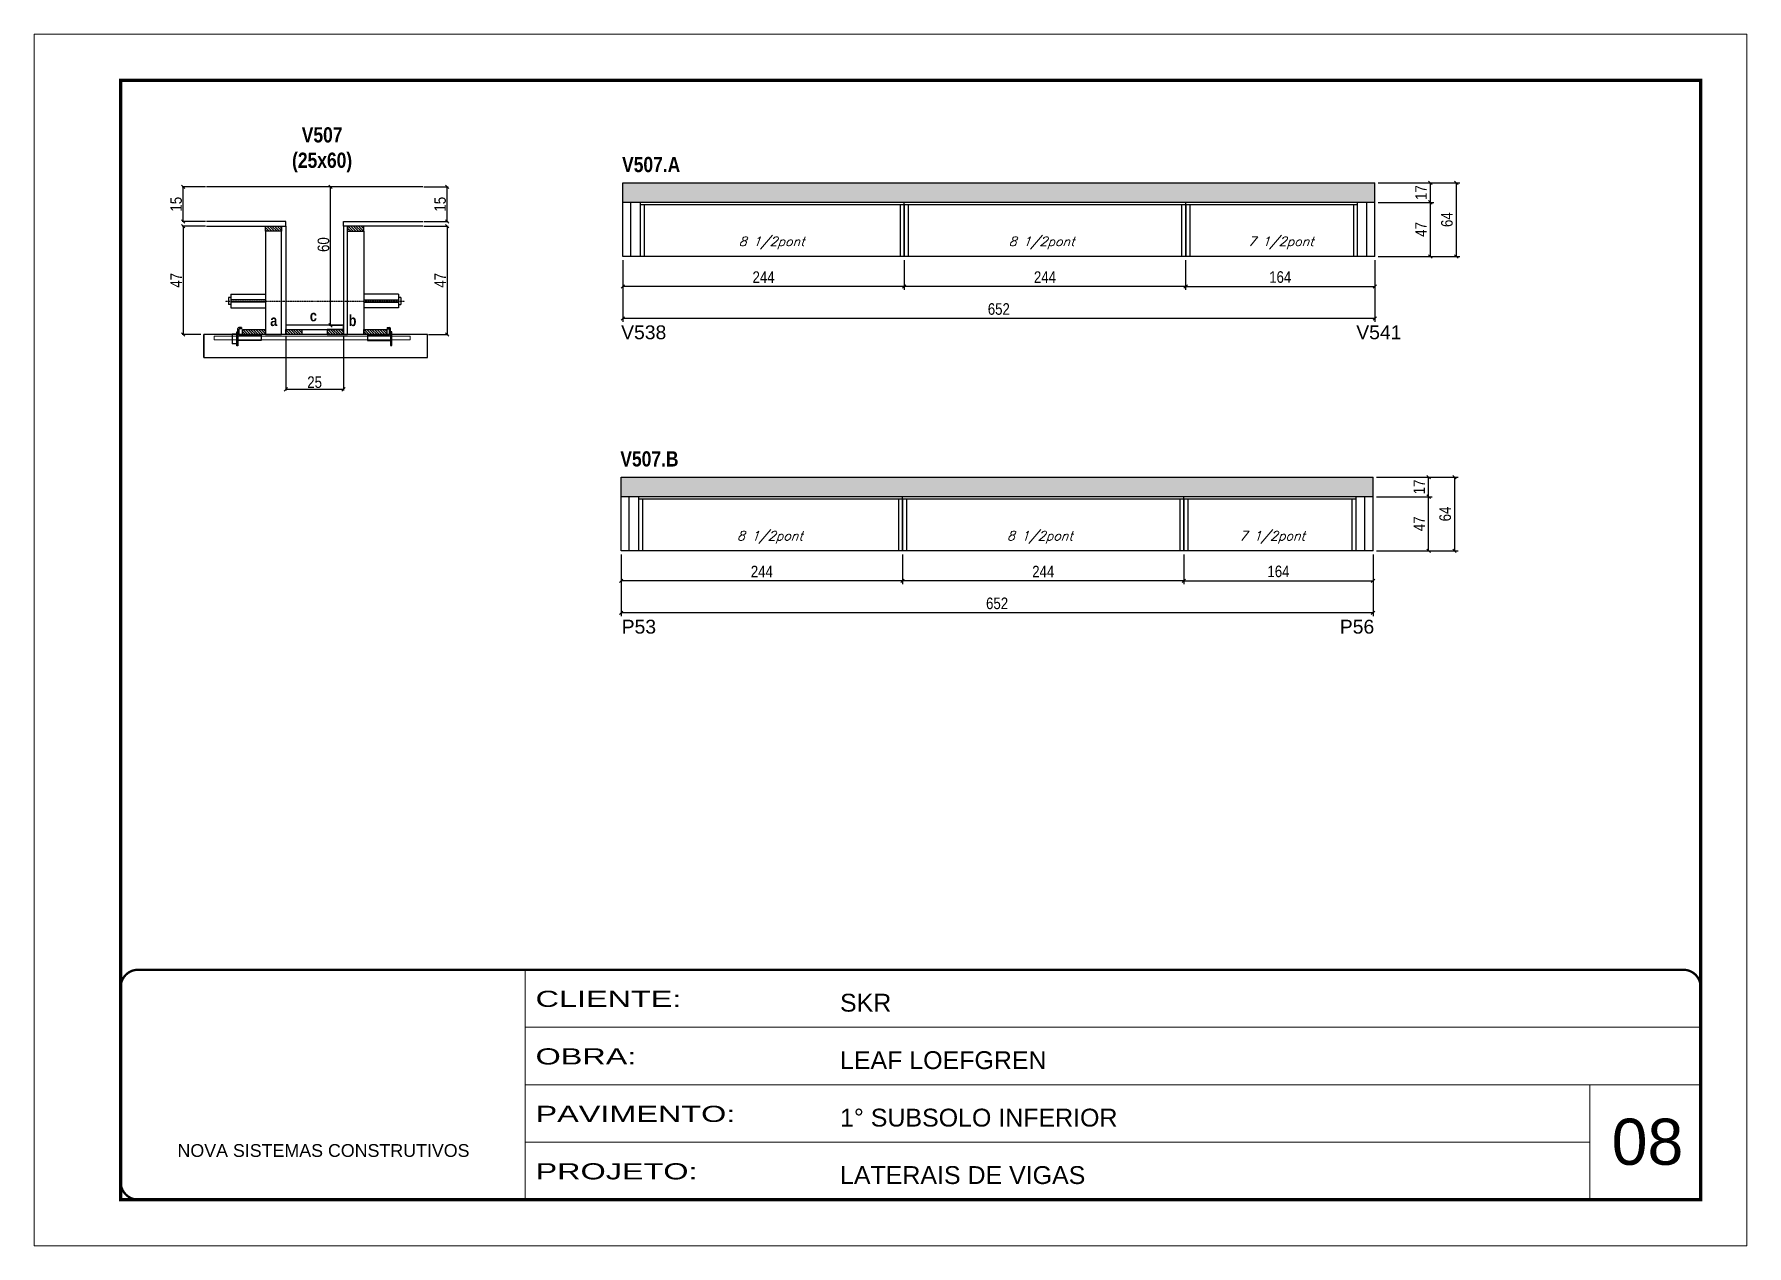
# Model space of a CAD drawing. Extents: x 3309 to 9590, y -2522 to 14608.
# Drawn here: x 8078 to 9563, y 12409 to 13459 of the extents above; entities that cross this region are included whole.
import ezdxf

# ---------------------------------------------------------------- set-up
doc = ezdxf.new("R2010")
doc.units = 0
for name, pattern in [('CONTINUO', [0]), ('DASHED', [0.75, 0.5, -0.25]), ('HIDDEN', [0.375, 0.25, -0.125])]:
    doc.linetypes.add(name, pattern=pattern)
for name, color, linetype in [('5', 5, 'Continuous'), ('barrote', 251, 'Continuous'), ('COTA', 241, 'Continuous'), ('detalhes', 4, 'Continuous'), ('NOMENCLATURA', 7, 'Continuous'), ('Painéis', 200, 'Continuous'), ('presilha', 1, 'Continuous'), ('SARR_2.2x10', 60, 'Continuous'), ('SARR_2.2x7', 40, 'Continuous'), ('SARR_3.5x7', 81, 'Continuous'), ('TENSOR', 3, 'Continuous'), ('texto', 7, 'Continuous')]:
    doc.layers.add(name, color=color, linetype=linetype)
for name, color, linetype, lineweight in [('CARIMBO', 255, 'Continuous', 9), ('CONCRETO', 251, 'Continuous', 25), ('Folhas', 255, 'Continuous', 9), ('SARRAFO DE PRESSAO', 251, 'DASHED', 9), ('SCO-___-LAJ', 2, 'Continuous', 0)]:
    doc.layers.add(name, color=color, linetype=linetype, lineweight=lineweight)
doc.styles.add('ARIAL', font='arial.ttf')
doc.styles.add('COTA TECNICA', font='techl___.ttf', dxfattribs={"height": 10})
doc.styles.add('COTA TECNICA 2X', font='techl___.ttf', dxfattribs={"height": 10})
doc.styles.add('Romans', font='romans.shx')
doc.styles.get("Standard").update_dxf_attribs({"font": 'arial.ttf'})
doc.styles.add('TECNICA', font='techb___.ttf', dxfattribs={"height": 10})
doc.styles.add('Tecnologia', font='')
doc.styles.get('Tecnologia').set_extended_font_data('Forgotten Futurist')
doc.dimstyles.new('PAINEL', dxfattribs={"dimtxt": 10, "dimasz": 3, "dimexe": 3, "dimexo": 3, "dimgap": 3, "dimtad": 1, "dimdec": 1, "dimzin": 12, "dimdsep": 46, "dimtxsty": 'COTA TECNICA', "dimblk1": 'OBLIQUE', "dimblk2": 'OBLIQUE', "dimsah": 1, "dimcen": 0.9, "dimclrd": 4, "dimclre": 4, "dimclrt": 240, "dimadec": 1, "dimazin": 3, "dimtfac": 1, "dimtdec": 1, "dimtmove": 0, "dimatfit": 3, "dimfxl": 1, "dimtolj": 1, "dimtzin": 12, "dimarcsym": 0})
doc.dimstyles.new('SECAO', dxfattribs={"dimscale": 0.333333, "dimtxt": 5, "dimasz": 9, "dimexe": 3, "dimexo": 3, "dimgap": 3, "dimtad": 1, "dimdec": 1, "dimlfac": 0.5, "dimzin": 12, "dimdsep": 46, "dimtxsty": 'COTA TECNICA 2X', "dimblk1": 'OBLIQUE', "dimblk2": 'OBLIQUE', "dimsah": 1, "dimcen": 0.9, "dimclrd": 4, "dimclre": 4, "dimclrt": 240, "dimadec": 1, "dimazin": 3, "dimtfac": 1, "dimtdec": 1, "dimtmove": 0, "dimatfit": 3, "dimfxl": 1, "dimtolj": 1, "dimtzin": 12, "dimarcsym": 0})

# ---------------------------------------------------------------- blocks, each defined once
blk = doc.blocks.new('9999999999')
at = {"color": 30, "linetype": 'CONTINUO'}
for p, q in [((98564.6, 34230.2), (98564.6, 34429.4)), ((98564.6, 34379.6), (99584, 34379.6)), ((98564.6, 34329.8), (99488, 34329.8)), ((99584, 34329.8), (99488, 34329.8)), ((99488, 34329.8), (99488, 34230.2)), ((98564.6, 34280), (99488, 34280))]:
    blk.add_line(p, q, dxfattribs=at)
at = {"color": 30, "linetype": 'CONTINUO', "const_width": 2}
blk.add_lwpolyline([(99584, 34230.2), (99584, 34414.4, 0.414214), (99569, 34429.4), (98229, 34429.4, 0.414214), (98214, 34414.4), (98214, 34245.2, 0.414214), (98229, 34230.2), (99584, 34230.2)], format="xyb", dxfattribs=at)
at = {"layer": 'Folhas'}
blk.add_lwpolyline([(98139, 34190.2), (99624, 34190.2), (99624, 35240.2), (98139, 35240.2)], close=True, dxfattribs=at)
at = {"layer": 'Folhas', "color": 30, "const_width": 3}
blk.add_lwpolyline([(98214, 34230.2), (99584, 34230.2), (99584, 35200.2), (98214, 35200.2)], close=True, dxfattribs=at)
at = {"color": 7, "linetype": 'Continuous', "ltscale": 5, "style": 'ARIAL'}
for s, height, p in [('SKR', 15.48, (98837.7, 34393.1)), ('LEAF LOEFGREN', 15.483, (98837.7, 34343.3)), ('1° SUBSOLO INFERIOR', 15.483, (98837.7, 34293.5)), ('NOVA SISTEMAS CONSTRUTIVOS', 11.059, (98263.2, 34267.2)), ('LATERAIS DE VIGAS', 15.483, (98837.7, 34243.7))]:
    blk.add_text(s, height=height, dxfattribs=at).set_placement(p)
at = {"layer": 'Folhas', "color": 7, "style": 'Tecnologia', "width": 1.5}
for s, p in [('CLIENTE:', (98573.7, 34397.2)), ('OBRA:', (98573.7, 34347.3)), ('PAVIMENTO:', (98573.7, 34297.5)), ('PROJETO:', (98573.7, 34247.7))]:
    blk.add_text(s, height=14, dxfattribs=at).set_placement(p)
blk = doc.blocks.new('_Oblique')
at = {"color": 0, "linetype": 'ByBlock', "lineweight": -2}
blk.add_line((-0.5, -0.5), (0.5, 0.5), dxfattribs=at)
blk = doc.blocks.new('*D41')
at = {"layer": 'COTA', "color": 4, "lineweight": -2, "transparency": 16777216}
for p, q in [((8296, 13198), (8296, 13150.5)), ((8346, 13198), (8346, 13150.5)), ((8346, 13151.5), (8296, 13151.5))]:
    blk.add_line(p, q, dxfattribs=at)
at = {"layer": 'Defpoints', "color": 0, "transparency": 16777216}
for p in [(8296, 13199), (8346, 13199), (8296, 13151.5)]:
    blk.add_point(p, dxfattribs=at)
at = {"layer": 'COTA', "color": 4, "lineweight": -2, "transparency": 16777216, "xscale": 3, "yscale": 3, "zscale": 3, "rotation": 180}
blk.add_blockref('_Oblique', (8296, 13151.5), dxfattribs=at)
at = {"layer": 'COTA', "color": 4, "lineweight": -2, "transparency": 16777216, "xscale": 3, "yscale": 3, "zscale": 3}
blk.add_blockref('_Oblique', (8346, 13151.5), dxfattribs=at)
at = {"layer": 'COTA', "color": 240, "transparency": 16777216, "insert": (8321, 13157.7), "char_height": 10, "attachment_point": 5, "style": 'COTA TECNICA 2X'}
blk.add_mtext('\\A1;25', dxfattribs=at)
blk = doc.blocks.new('PRESILHA METÁLICA 1')
at = {"layer": 'presilha'}
for p, q in [((0, 13), (6, 13)), ((0, 13), (0, 0)), ((6, 0), (0, 0)), ((6, 15.5), (7.5, 15.5)), ((6, -2.5), (6, 15.5)), ((6, 13), (6, 0)), ((7.5, 10.6), (7.5, 19.9)), ((7.5, 15.5), (7.5, -2.5)), ((37.5, 4.1), (7.5, 4.1)), ((12, 21), (8.6, 21)), ((9, 11.6), (9, 18.9)), ((12, 19.5), (9.6, 19.5)), ((37.5, 11), (9.6, 11)), ((12, 21), (12, 19.5)), ((37.5, 11), (37.5, 4.1)), ((7.5, -2.5), (6, -2.5))]:
    blk.add_line(p, q, dxfattribs=at)
for centre, radius, start, end in [((8.6, 19.9), 1.14, 90, 180), ((9.6, 18.9), 0.57, 90, 180), ((9.6, 11.6), 0.57, 180, 270)]:
    blk.add_arc(centre, radius, start, end, dxfattribs=at)
blk = doc.blocks.new('PRESILHA METÁLICA 2')
at = {"layer": 'presilha'}
for p, q in [((-5.2, 23.5), (-5.2, 22)), ((-5.2, 23.5), (-1.9, 23.5)), ((-0.8, 14.6), (-0.8, 22.4)), ((-30.8, 13.5), (-30.8, 6.6)), ((-30.8, 13.5), (-2.8, 13.5)), ((-30.8, 6.6), (-0.8, 6.6)), ((-5.2, 22), (-2.8, 22)), ((-2.2, 14.1), (-2.2, 21.4)), ((0.8, 18), (-0.8, 18)), ((-0.8, 18), (-0.8, 0)), ((-0.8, 0), (0.8, 0)), ((0.8, 0), (0.8, 18))]:
    blk.add_line(p, q, dxfattribs=at)
for centre, radius, start, end in [((-1.9, 22.4), 1.14, 0, 90), ((-2.8, 21.4), 0.57, 0, 90), ((-2.8, 14.1), 0.57, 270, 0)]:
    blk.add_arc(centre, radius, start, end, dxfattribs=at)
blk = doc.blocks.new('*D42')
at = {"layer": 'COTA', "color": 4, "lineweight": -2, "transparency": 16777216}
for p, q in [((8226.3, 13293), (8206, 13293)), ((8207, 13293), (8207, 13199)), ((8222.2, 13199), (8206, 13199))]:
    blk.add_line(p, q, dxfattribs=at)
at = {"layer": 'Defpoints', "color": 0, "transparency": 16777216}
for p in [(8227.3, 13293), (8207, 13199), (8223.2, 13199)]:
    blk.add_point(p, dxfattribs=at)
at = {"layer": 'COTA', "color": 4, "lineweight": -2, "transparency": 16777216, "xscale": 3, "yscale": 3, "zscale": 3}
for p, rotation in [((8207, 13293), 90), ((8207, 13199), 270)]:
    blk.add_blockref('_Oblique', p, dxfattribs=dict(at, rotation=rotation))
at = {"layer": 'COTA', "color": 240, "transparency": 16777216, "insert": (8200.9, 13246), "char_height": 10, "attachment_point": 5, "rotation": 90, "style": 'COTA TECNICA 2X'}
blk.add_mtext('\\A1;47', dxfattribs=at)
blk = doc.blocks.new('*D43')
at = {"layer": 'COTA', "color": 4, "lineweight": -2, "transparency": 16777216}
for p, q in [((8415.7, 13293), (8436.9, 13293)), ((8435.9, 13293), (8435.9, 13199)), ((8419.8, 13199), (8436.9, 13199))]:
    blk.add_line(p, q, dxfattribs=at)
at = {"layer": 'Defpoints', "color": 0, "transparency": 16777216}
for p in [(8414.7, 13293), (8418.8, 13199), (8435.9, 13199)]:
    blk.add_point(p, dxfattribs=at)
at = {"layer": 'COTA', "color": 4, "lineweight": -2, "transparency": 16777216, "xscale": 3, "yscale": 3, "zscale": 3}
for p, rotation in [((8435.9, 13293), 90), ((8435.9, 13199), 270)]:
    blk.add_blockref('_Oblique', p, dxfattribs=dict(at, rotation=rotation))
at = {"layer": 'COTA', "color": 240, "transparency": 16777216, "insert": (8429.9, 13246), "char_height": 10, "attachment_point": 5, "rotation": 90, "style": 'COTA TECNICA 2X'}
blk.add_mtext('\\A1;47', dxfattribs=at)
blk = doc.blocks.new('*D44')
at = {"layer": 'COTA', "color": 4, "lineweight": -2, "transparency": 16777216}
for p, q in [((8345, 13327), (8333.8, 13327)), ((8334.8, 13207), (8334.8, 13327)), ((8345, 13207), (8333.8, 13207))]:
    blk.add_line(p, q, dxfattribs=at)
at = {"layer": 'Defpoints', "color": 0, "transparency": 16777216}
for p in [(8334.8, 13327), (8346, 13327), (8346, 13207)]:
    blk.add_point(p, dxfattribs=at)
at = {"layer": 'COTA', "color": 4, "lineweight": -2, "transparency": 16777216, "xscale": 3, "yscale": 3, "zscale": 3}
for p, rotation in [((8334.8, 13327), 90), ((8334.8, 13207), 270)]:
    blk.add_blockref('_Oblique', p, dxfattribs=dict(at, rotation=rotation))
at = {"layer": 'COTA', "color": 240, "transparency": 16777216, "insert": (8328.7, 13277), "char_height": 10, "attachment_point": 5, "rotation": 90, "style": 'COTA TECNICA 2X'}
blk.add_mtext('\\A1;60', dxfattribs=at)
blk = doc.blocks.new('*D45')
at = {"layer": 'COTA', "color": 4, "lineweight": -2, "transparency": 16777216}
for p, q in [((8415.7, 13327), (8436.9, 13327)), ((8435.9, 13297), (8435.9, 13327)), ((8415.7, 13297), (8436.9, 13297))]:
    blk.add_line(p, q, dxfattribs=at)
at = {"layer": 'Defpoints', "color": 0, "transparency": 16777216}
for p in [(8414.7, 13327), (8435.9, 13327), (8414.7, 13297)]:
    blk.add_point(p, dxfattribs=at)
at = {"layer": 'COTA', "color": 4, "lineweight": -2, "transparency": 16777216, "xscale": 3, "yscale": 3, "zscale": 3}
for p, rotation in [((8435.9, 13327), 90), ((8435.9, 13297), 270)]:
    blk.add_blockref('_Oblique', p, dxfattribs=dict(at, rotation=rotation))
at = {"layer": 'COTA', "color": 240, "transparency": 16777216, "insert": (8429.8, 13312), "char_height": 10, "attachment_point": 5, "rotation": 90, "style": 'COTA TECNICA 2X'}
blk.add_mtext('\\A1;15', dxfattribs=at)
blk = doc.blocks.new('*D46')
at = {"layer": 'COTA', "color": 4, "lineweight": -2, "transparency": 16777216}
for p, q in [((8226.3, 13327), (8206, 13327)), ((8207, 13297), (8207, 13327)), ((8226.3, 13297), (8206, 13297))]:
    blk.add_line(p, q, dxfattribs=at)
at = {"layer": 'Defpoints', "color": 0, "transparency": 16777216}
for p in [(8207, 13327), (8227.3, 13327), (8227.3, 13297)]:
    blk.add_point(p, dxfattribs=at)
at = {"layer": 'COTA', "color": 4, "lineweight": -2, "transparency": 16777216, "xscale": 3, "yscale": 3, "zscale": 3}
for p, rotation in [((8207, 13327), 90), ((8207, 13297), 270)]:
    blk.add_blockref('_Oblique', p, dxfattribs=dict(at, rotation=rotation))
at = {"layer": 'COTA', "color": 240, "transparency": 16777216, "insert": (8200.9, 13312), "char_height": 10, "attachment_point": 5, "rotation": 90, "style": 'COTA TECNICA 2X'}
blk.add_mtext('\\A1;15', dxfattribs=at)
blk = doc.blocks.new('*D47')
at = {"layer": 'COTA', "color": 4, "linetype": 'ByBlock', "lineweight": -2, "transparency": 16777216}
for p, q in [((8830.8, 13008.5), (8830.8, 12982.6)), ((9074.8, 13008.5), (9074.8, 12982.6)), ((9074.8, 12985.6), (8830.8, 12985.6))]:
    blk.add_line(p, q, dxfattribs=at)
at = {"layer": 'Defpoints', "color": 0, "linetype": 'ByBlock', "transparency": 16777216}
for p in [(8830.8, 13011.5), (9074.8, 13011.5), (8830.8, 12985.6)]:
    blk.add_point(p, dxfattribs=at)
at = {"layer": 'COTA', "color": 4, "linetype": 'ByBlock', "lineweight": -2, "transparency": 16777216, "xscale": 3, "yscale": 3, "zscale": 3, "rotation": 180}
blk.add_blockref('_Oblique', (8830.8, 12985.6), dxfattribs=at)
at = {"layer": 'COTA', "color": 4, "linetype": 'ByBlock', "lineweight": -2, "transparency": 16777216, "xscale": 3, "yscale": 3, "zscale": 3}
blk.add_blockref('_Oblique', (9074.8, 12985.6), dxfattribs=at)
at = {"layer": 'COTA', "color": 240, "linetype": 'ByBlock', "transparency": 16777216, "insert": (8952.8, 12993.6), "char_height": 10, "attachment_point": 5, "style": 'COTA TECNICA'}
blk.add_mtext('\\A1;244', dxfattribs=at)
blk = doc.blocks.new('*D48')
at = {"layer": 'COTA', "color": 4, "linetype": 'ByBlock', "lineweight": -2, "transparency": 16777216}
for p, q in [((8586.8, 13008.5), (8586.8, 12982.6)), ((8830.8, 13008.5), (8830.8, 12982.6)), ((8830.8, 12985.6), (8586.8, 12985.6))]:
    blk.add_line(p, q, dxfattribs=at)
at = {"layer": 'Defpoints', "color": 0, "linetype": 'ByBlock', "transparency": 16777216}
for p in [(8586.8, 13011.5), (8830.8, 13011.5), (8586.8, 12985.6)]:
    blk.add_point(p, dxfattribs=at)
at = {"layer": 'COTA', "color": 4, "linetype": 'ByBlock', "lineweight": -2, "transparency": 16777216, "xscale": 3, "yscale": 3, "zscale": 3, "rotation": 180}
blk.add_blockref('_Oblique', (8586.8, 12985.6), dxfattribs=at)
at = {"layer": 'COTA', "color": 4, "linetype": 'ByBlock', "lineweight": -2, "transparency": 16777216, "xscale": 3, "yscale": 3, "zscale": 3}
blk.add_blockref('_Oblique', (8830.8, 12985.6), dxfattribs=at)
at = {"layer": 'COTA', "color": 240, "linetype": 'ByBlock', "transparency": 16777216, "insert": (8708.8, 12993.6), "char_height": 10, "attachment_point": 5, "style": 'COTA TECNICA'}
blk.add_mtext('\\A1;244', dxfattribs=at)
blk = doc.blocks.new('*D50')
at = {"layer": 'COTA', "color": 4, "linetype": 'ByBlock', "lineweight": -2, "transparency": 16777216}
for p, q in [((8586.8, 13008.5), (8586.8, 12954.8)), ((9238.8, 13008.5), (9238.8, 12954.8)), ((9238.8, 12957.8), (8586.8, 12957.8))]:
    blk.add_line(p, q, dxfattribs=at)
at = {"layer": 'Defpoints', "color": 0, "linetype": 'ByBlock', "transparency": 16777216}
for p in [(8586.8, 13011.5), (9238.8, 13011.5), (8586.8, 12957.8)]:
    blk.add_point(p, dxfattribs=at)
at = {"layer": 'COTA', "color": 4, "linetype": 'ByBlock', "lineweight": -2, "transparency": 16777216, "xscale": 3, "yscale": 3, "zscale": 3, "rotation": 180}
blk.add_blockref('_Oblique', (8586.8, 12957.8), dxfattribs=at)
at = {"layer": 'COTA', "color": 4, "linetype": 'ByBlock', "lineweight": -2, "transparency": 16777216, "xscale": 3, "yscale": 3, "zscale": 3}
blk.add_blockref('_Oblique', (9238.8, 12957.8), dxfattribs=at)
at = {"layer": 'COTA', "color": 240, "linetype": 'ByBlock', "transparency": 16777216, "insert": (8912.8, 12966), "char_height": 10, "attachment_point": 5, "style": 'COTA TECNICA'}
blk.add_mtext('\\A1;652', dxfattribs=at)
blk = doc.blocks.new('*D51')
at = {"layer": 'COTA', "color": 4, "lineweight": -2, "transparency": 16777216}
for p, q in [((9241.8, 13058.5), (9290, 13058.5)), ((9287, 13011.5), (9287, 13058.5)), ((9241.8, 13011.5), (9290, 13011.5))]:
    blk.add_line(p, q, dxfattribs=at)
at = {"layer": 'Defpoints', "color": 0, "transparency": 16777216}
for p in [(9238.8, 13058.5), (9287, 13058.5), (9238.8, 13011.5)]:
    blk.add_point(p, dxfattribs=at)
at = {"layer": 'COTA', "color": 4, "lineweight": -2, "transparency": 16777216, "xscale": 3, "yscale": 3, "zscale": 3}
for p, rotation in [((9287, 13058.5), 90), ((9287, 13011.5), 270)]:
    blk.add_blockref('_Oblique', p, dxfattribs=dict(at, rotation=rotation))
at = {"layer": 'COTA', "color": 240, "transparency": 16777216, "insert": (9278.9, 13035), "char_height": 10, "attachment_point": 5, "rotation": 90, "style": 'COTA TECNICA'}
blk.add_mtext('\\A1;47', dxfattribs=at)
blk = doc.blocks.new('*D52')
at = {"layer": 'COTA', "color": 4, "lineweight": -2, "transparency": 16777216}
for p, q in [((9074.8, 13008.5), (9074.8, 12982.6)), ((9238.8, 13008.5), (9238.8, 12982.6)), ((9074.8, 12985.6), (9238.8, 12985.6))]:
    blk.add_line(p, q, dxfattribs=at)
at = {"layer": 'Defpoints', "color": 0, "transparency": 16777216}
for p in [(9074.8, 13011.5, 0), (9238.8, 13011.5, 0), (9238.8, 12985.6)]:
    blk.add_point(p, dxfattribs=at)
at = {"layer": 'COTA', "color": 4, "lineweight": -2, "transparency": 16777216, "xscale": 3, "yscale": 3, "zscale": 3, "rotation": 180}
blk.add_blockref('_Oblique', (9074.8, 12985.6), dxfattribs=at)
at = {"layer": 'COTA', "color": 4, "lineweight": -2, "transparency": 16777216, "xscale": 3, "yscale": 3, "zscale": 3}
blk.add_blockref('_Oblique', (9238.8, 12985.6), dxfattribs=at)
at = {"layer": 'COTA', "color": 240, "transparency": 16777216, "insert": (9156.8, 12993.7), "char_height": 10, "attachment_point": 5, "style": 'COTA TECNICA'}
blk.add_mtext('\\A1;164', dxfattribs=at)
blk = doc.blocks.new('*D53')
at = {"layer": 'COTA', "color": 4, "lineweight": -2, "transparency": 16777216}
for p, q in [((9241.8, 13075.5), (9290, 13075.5)), ((9287, 13058.5), (9287, 13075.5)), ((9241.8, 13058.5), (9290, 13058.5))]:
    blk.add_line(p, q, dxfattribs=at)
at = {"layer": 'Defpoints', "color": 0, "transparency": 16777216}
for p in [(9238.8, 13075.5, 0), (9287, 13075.5), (9238.8, 13058.5, 0)]:
    blk.add_point(p, dxfattribs=at)
at = {"layer": 'COTA', "color": 4, "lineweight": -2, "transparency": 16777216, "xscale": 3, "yscale": 3, "zscale": 3}
for p, rotation in [((9287, 13075.5), 90), ((9287, 13058.5), 270)]:
    blk.add_blockref('_Oblique', p, dxfattribs=dict(at, rotation=rotation))
at = {"layer": 'COTA', "color": 240, "transparency": 16777216, "insert": (9278.9, 13067), "char_height": 10, "attachment_point": 5, "rotation": 90, "style": 'COTA TECNICA'}
blk.add_mtext('\\A1;17', dxfattribs=at)
blk = doc.blocks.new('*D49')
at = {"layer": 'COTA', "color": 4, "lineweight": -2, "transparency": 16777216}
for p, q in [((9241.8, 13075.5), (9312.5, 13075.5)), ((9309.5, 13075.5), (9309.5, 13011.5)), ((9241.8, 13011.5), (9312.5, 13011.5))]:
    blk.add_line(p, q, dxfattribs=at)
at = {"layer": 'Defpoints', "color": 0, "transparency": 16777216}
for p in [(9238.8, 13075.5, 0), (9238.8, 13011.5, 0), (9309.5, 13011.5)]:
    blk.add_point(p, dxfattribs=at)
at = {"layer": 'COTA', "color": 4, "lineweight": -2, "transparency": 16777216, "xscale": 3, "yscale": 3, "zscale": 3}
for p, rotation in [((9309.5, 13075.5), 90), ((9309.5, 13011.5), 270)]:
    blk.add_blockref('_Oblique', p, dxfattribs=dict(at, rotation=rotation))
at = {"layer": 'COTA', "color": 240, "transparency": 16777216, "insert": (9301.4, 13043.5), "char_height": 10, "attachment_point": 5, "rotation": 90, "style": 'COTA TECNICA'}
blk.add_mtext('\\A1;64', dxfattribs=at)
blk = doc.blocks.new('*D54')
at = {"layer": 'COTA', "color": 4, "linetype": 'ByBlock', "lineweight": -2, "transparency": 16777216}
for p, q in [((8832.3, 13263.6), (8832.3, 13237.7)), ((9076.3, 13263.6), (9076.3, 13237.7)), ((9076.3, 13240.7), (8832.3, 13240.7))]:
    blk.add_line(p, q, dxfattribs=at)
at = {"layer": 'Defpoints', "color": 0, "linetype": 'ByBlock', "transparency": 16777216}
for p in [(8832.3, 13266.6), (9076.3, 13266.6), (8832.3, 13240.7)]:
    blk.add_point(p, dxfattribs=at)
at = {"layer": 'COTA', "color": 4, "linetype": 'ByBlock', "lineweight": -2, "transparency": 16777216, "xscale": 3, "yscale": 3, "zscale": 3, "rotation": 180}
blk.add_blockref('_Oblique', (8832.3, 13240.7), dxfattribs=at)
at = {"layer": 'COTA', "color": 4, "linetype": 'ByBlock', "lineweight": -2, "transparency": 16777216, "xscale": 3, "yscale": 3, "zscale": 3}
blk.add_blockref('_Oblique', (9076.3, 13240.7), dxfattribs=at)
at = {"layer": 'COTA', "color": 240, "linetype": 'ByBlock', "transparency": 16777216, "insert": (8954.3, 13248.8), "char_height": 10, "attachment_point": 5, "style": 'COTA TECNICA'}
blk.add_mtext('\\A1;244', dxfattribs=at)
blk = doc.blocks.new('*D55')
at = {"layer": 'COTA', "color": 4, "linetype": 'ByBlock', "lineweight": -2, "transparency": 16777216}
for p, q in [((8588.3, 13263.6), (8588.3, 13237.7)), ((8832.3, 13263.6), (8832.3, 13237.7)), ((8832.3, 13240.7), (8588.3, 13240.7))]:
    blk.add_line(p, q, dxfattribs=at)
at = {"layer": 'Defpoints', "color": 0, "linetype": 'ByBlock', "transparency": 16777216}
for p in [(8588.3, 13266.6), (8832.3, 13266.6), (8588.3, 13240.7)]:
    blk.add_point(p, dxfattribs=at)
at = {"layer": 'COTA', "color": 4, "linetype": 'ByBlock', "lineweight": -2, "transparency": 16777216, "xscale": 3, "yscale": 3, "zscale": 3, "rotation": 180}
blk.add_blockref('_Oblique', (8588.3, 13240.7), dxfattribs=at)
at = {"layer": 'COTA', "color": 4, "linetype": 'ByBlock', "lineweight": -2, "transparency": 16777216, "xscale": 3, "yscale": 3, "zscale": 3}
blk.add_blockref('_Oblique', (8832.3, 13240.7), dxfattribs=at)
at = {"layer": 'COTA', "color": 240, "linetype": 'ByBlock', "transparency": 16777216, "insert": (8710.3, 13248.8), "char_height": 10, "attachment_point": 5, "style": 'COTA TECNICA'}
blk.add_mtext('\\A1;244', dxfattribs=at)
blk = doc.blocks.new('*D59')
at = {"layer": 'COTA', "color": 4, "linetype": 'ByBlock', "lineweight": -2, "transparency": 16777216}
for p, q in [((8588.3, 13263.6), (8588.3, 13210)), ((9240.3, 13263.6), (9240.3, 13210)), ((9240.3, 13213), (8588.3, 13213))]:
    blk.add_line(p, q, dxfattribs=at)
at = {"layer": 'Defpoints', "color": 0, "linetype": 'ByBlock', "transparency": 16777216}
for p in [(8588.3, 13266.6), (9240.3, 13266.6), (8588.3, 13213)]:
    blk.add_point(p, dxfattribs=at)
at = {"layer": 'COTA', "color": 4, "linetype": 'ByBlock', "lineweight": -2, "transparency": 16777216, "xscale": 3, "yscale": 3, "zscale": 3, "rotation": 180}
blk.add_blockref('_Oblique', (8588.3, 13213), dxfattribs=at)
at = {"layer": 'COTA', "color": 4, "linetype": 'ByBlock', "lineweight": -2, "transparency": 16777216, "xscale": 3, "yscale": 3, "zscale": 3}
blk.add_blockref('_Oblique', (9240.3, 13213), dxfattribs=at)
at = {"layer": 'COTA', "color": 240, "linetype": 'ByBlock', "transparency": 16777216, "insert": (8914.3, 13221.1), "char_height": 10, "attachment_point": 5, "style": 'COTA TECNICA'}
blk.add_mtext('\\A1;652', dxfattribs=at)
blk = doc.blocks.new('*D60')
at = {"layer": 'COTA', "color": 4, "lineweight": -2, "transparency": 16777216}
for p, q in [((9243.3, 13313.6), (9291.5, 13313.6)), ((9288.5, 13266.6), (9288.5, 13313.6)), ((9243.3, 13266.6), (9291.5, 13266.6))]:
    blk.add_line(p, q, dxfattribs=at)
at = {"layer": 'Defpoints', "color": 0, "transparency": 16777216}
for p in [(9240.3, 13313.6), (9288.5, 13313.6), (9240.3, 13266.6)]:
    blk.add_point(p, dxfattribs=at)
at = {"layer": 'COTA', "color": 4, "lineweight": -2, "transparency": 16777216, "xscale": 3, "yscale": 3, "zscale": 3}
for p, rotation in [((9288.5, 13313.6), 90), ((9288.5, 13266.6), 270)]:
    blk.add_blockref('_Oblique', p, dxfattribs=dict(at, rotation=rotation))
at = {"layer": 'COTA', "color": 240, "transparency": 16777216, "insert": (9280.4, 13290.1), "char_height": 10, "attachment_point": 5, "rotation": 90, "style": 'COTA TECNICA'}
blk.add_mtext('\\A1;47', dxfattribs=at)
blk = doc.blocks.new('*D61')
at = {"layer": 'COTA', "color": 4, "lineweight": -2, "transparency": 16777216}
for p, q in [((9076.3, 13263.6), (9076.3, 13237.7)), ((9240.3, 13263.6), (9240.3, 13237.7)), ((9076.3, 13240.7), (9240.3, 13240.7))]:
    blk.add_line(p, q, dxfattribs=at)
at = {"layer": 'Defpoints', "color": 0, "transparency": 16777216}
for p in [(9076.3, 13266.6, 0), (9240.3, 13266.6, 0), (9240.3, 13240.7)]:
    blk.add_point(p, dxfattribs=at)
at = {"layer": 'COTA', "color": 4, "lineweight": -2, "transparency": 16777216, "xscale": 3, "yscale": 3, "zscale": 3, "rotation": 180}
blk.add_blockref('_Oblique', (9076.3, 13240.7), dxfattribs=at)
at = {"layer": 'COTA', "color": 4, "lineweight": -2, "transparency": 16777216, "xscale": 3, "yscale": 3, "zscale": 3}
blk.add_blockref('_Oblique', (9240.3, 13240.7), dxfattribs=at)
at = {"layer": 'COTA', "color": 240, "transparency": 16777216, "insert": (9158.3, 13248.8), "char_height": 10, "attachment_point": 5, "style": 'COTA TECNICA'}
blk.add_mtext('\\A1;164', dxfattribs=at)
blk = doc.blocks.new('*D62')
at = {"layer": 'COTA', "color": 4, "lineweight": -2, "transparency": 16777216}
for p, q in [((9243.3, 13330.6), (9291.5, 13330.6)), ((9288.5, 13313.6), (9288.5, 13330.6)), ((9243.3, 13313.6), (9291.5, 13313.6))]:
    blk.add_line(p, q, dxfattribs=at)
at = {"layer": 'Defpoints', "color": 0, "transparency": 16777216}
for p in [(9240.3, 13330.6, 0), (9288.5, 13330.6), (9240.3, 13313.6, 0)]:
    blk.add_point(p, dxfattribs=at)
at = {"layer": 'COTA', "color": 4, "lineweight": -2, "transparency": 16777216, "xscale": 3, "yscale": 3, "zscale": 3}
for p, rotation in [((9288.5, 13330.6), 90), ((9288.5, 13313.6), 270)]:
    blk.add_blockref('_Oblique', p, dxfattribs=dict(at, rotation=rotation))
at = {"layer": 'COTA', "color": 240, "transparency": 16777216, "insert": (9280.4, 13322.1), "char_height": 10, "attachment_point": 5, "rotation": 90, "style": 'COTA TECNICA'}
blk.add_mtext('\\A1;17', dxfattribs=at)
blk = doc.blocks.new('*D56')
at = {"layer": 'COTA', "color": 4, "lineweight": -2, "transparency": 16777216}
for p, q in [((9243.3, 13330.6), (9314, 13330.6)), ((9311, 13330.6), (9311, 13266.6)), ((9243.3, 13266.6), (9314, 13266.6))]:
    blk.add_line(p, q, dxfattribs=at)
at = {"layer": 'Defpoints', "color": 0, "transparency": 16777216}
for p in [(9240.3, 13330.6, 0), (9240.3, 13266.6, 0), (9311, 13266.6)]:
    blk.add_point(p, dxfattribs=at)
at = {"layer": 'COTA', "color": 4, "lineweight": -2, "transparency": 16777216, "xscale": 3, "yscale": 3, "zscale": 3}
for p, rotation in [((9311, 13330.6), 90), ((9311, 13266.6), 270)]:
    blk.add_blockref('_Oblique', p, dxfattribs=dict(at, rotation=rotation))
at = {"layer": 'COTA', "color": 240, "transparency": 16777216, "insert": (9302.9, 13298.6), "char_height": 10, "attachment_point": 5, "rotation": 90, "style": 'COTA TECNICA'}
blk.add_mtext('\\A1;64', dxfattribs=at)

msp = doc.modelspace()

# ---------------------------------------------------------------- hatches: boundary and pattern name
at = {"layer": 'COTA'}
h = msp.add_hatch(dxfattribs=at)
h.set_pattern_fill('AR-CONC', color=256, scale=0.03)
h.paths.add_polyline_path([(9240.33, 13313.6), (9240.33, 13330.6), (8588.33, 13330.6), (8588.33, 13313.6)])
h = msp.add_hatch(dxfattribs=at)
h.set_pattern_fill('AR-CONC', color=256, scale=0.03)
h.set_pattern_definition([(50, (1538.077, -200.5406), (5.4655401, -0.4781726), [0.5715, -6.2865]), (355, (1538.077, -200.5406), (-1.0573026, 5.7317054), [0.4572, -5.0292175]), (100.451445, (1538.5324, -200.5805), (4.4082374, 5.2535326), [0.4857003, -5.3427073]), (46.1842, (1538.077, -199.0166), (8.1323712, -1.2612698), [0.85725, -9.42975]), (96.63556, (1538.755, -199.122), (7.122124, 7.4227837), [0.7285507, -8.0140682]), (351.18415, (1538.077, -199.017), (7.122124, 7.4227837), [0.685799, -7.543792]), (21, (1538.839, -199.3976), (4.5484317, -3.067956), [0.5715, -6.2865]), (326, (1538.839, -199.3976), (1.8540609, 5.525639), [0.4572, -5.0292]), (71.451445, (1539.218, -199.6533), (6.4024926, 2.457683), [0.4857003, -5.3426981]), (37.5, (1538.077, -200.5406), (0.0926581, 2.53665117), [0, -4.96824, 0, -5.1054, 0, -5.04825]), (7.5, (1538.077, -200.5406), (2.00458988, 3.00541724), [0, -2.91084, 0, -4.85394, 0, -1.92405]), (327.5, (1536.3777, -200.5406), (4.06771786, -0.17186232), [0, -1.905, 0, -5.9436, 0, -7.8867]), (317.5, (1535.6157, -200.5406), (4.44387544, 0.7627947), [0, -2.4765, 0, -3.94716, 0, -5.6007])])
h.paths.add_polyline_path([(8586.82, 13075.47), (8586.82, 13058.47), (9238.82, 13058.47), (9238.82, 13075.47)])
at = {"layer": 'SARR_2.2x10'}
h = msp.add_hatch(dxfattribs=at)
h.set_pattern_fill('ANSI31', color=256, scale=0.5, angle=90)
h.set_pattern_definition([(135, (41451.951, -110313.1504), (-1.122532015, -1.122532015), [])])
h.paths.add_polyline_path([(8258.41, 13203.42), (8258.41, 13199.02), (8278.41, 13199.02), (8278.41, 13203.42)])
h = msp.add_hatch(dxfattribs=at)
h.set_pattern_fill('ANSI31', color=256, scale=0.5, angle=90)
h.set_pattern_definition([(135, (41557.151, -110313.1504), (-1.122532015, -1.122532015), [])])
h.paths.add_polyline_path([(8363.61, 13203.42), (8363.61, 13199.02), (8383.61, 13199.02), (8383.61, 13203.42)])
at = {"layer": 'SARR_2.2x7'}
h = msp.add_hatch(dxfattribs=at)
h.set_pattern_fill('ANSI31', color=256, scale=0.5, angle=90)
h.set_pattern_definition([(135, (41465.951, -110223.5504), (-1.122532015, -1.122532015), [])])
h.paths.add_polyline_path([(8292.41, 13293.02), (8292.41, 13288.62), (8278.41, 13288.62), (8278.41, 13293.02)])
h = msp.add_hatch(dxfattribs=at)
h.set_pattern_fill('ANSI31', color=256, scale=0.5, angle=90)
h.set_pattern_definition([(135, (41457.951, -110223.5504), (-1.122532015, -1.122532015), [])])
h.paths.add_polyline_path([(8349.61, 13293.02), (8349.61, 13288.62), (8363.61, 13288.62), (8363.61, 13293.02)])
h = msp.add_hatch(dxfattribs=at)
h.set_pattern_fill('ANSI31', color=256, scale=0.5, angle=90)
h.set_pattern_definition([(135, (41531.551, -110313.1504), (-1.122532015, -1.122532015), [])])
h.paths.add_polyline_path([(8310.01, 13199.02), (8310.01, 13203.42), (8296.01, 13203.42), (8296.01, 13199.02)])
h = msp.add_hatch(dxfattribs=at)
h.set_pattern_fill('ANSI31', color=256, scale=0.5, angle=90)
h.set_pattern_definition([(135, (41543.551, -110313.1504), (-1.122532015, -1.122532015), [])])
h.paths.add_polyline_path([(8332.01, 13203.42), (8332.01, 13199.02), (8346.01, 13199.02), (8346.01, 13203.42)])

# ---------------------------------------------------------------- linework, layer by layer
at = {"ltscale": 3}
for p, q in [((8248.41, 13234.09), (8248.41, 13222.09)), ((8248.41, 13234.09), (8278.41, 13234.09)), ((8393.61, 13234.09), (8363.61, 13234.09)), ((8393.61, 13234.09), (8393.61, 13222.09)), ((8246.41, 13231.09), (8246.41, 13225.09)), ((8248.41, 13231.09), (8246.41, 13231.09)), ((8248.41, 13225.09), (8246.41, 13225.09)), ((8278.41, 13229.09), (8248.41, 13229.09)), ((8278.41, 13227.09), (8248.41, 13227.09)), ((8248.41, 13222.09), (8278.41, 13222.09)), ((8363.61, 13229.09), (8393.61, 13229.09)), ((8363.61, 13227.09), (8393.61, 13227.09)), ((8393.61, 13222.09), (8363.61, 13222.09)), ((8395.61, 13231.09), (8393.61, 13231.09)), ((8393.61, 13225.09), (8395.61, 13225.09)), ((8395.61, 13231.09), (8395.61, 13225.09))]:
    msp.add_line(p, q, dxfattribs=at)
at = {"layer": 'barrote'}
msp.add_lwpolyline([(8224.96, 13179.02), (8418.87, 13179.02), (8418.87, 13199.02), (8224.96, 13199.02)], close=True, dxfattribs=at)
at = {"layer": 'CONCRETO', "linetype": 'Continuous'}
msp.add_line((8414.71, 13327.02), (8227.31, 13327.02), dxfattribs=at)
at = {"layer": 'COTA'}
for p, q in [((8588.33, 13313.6, 0), (8588.33, 13330.6, 0)), ((8588.33, 13330.6, 0), (9240.33, 13330.6, 0)), ((9240.33, 13313.6, 0), (9240.33, 13330.6, 0)), ((8586.82, 13058.47), (8586.82, 13075.47)), ((8586.82, 13075.47), (9238.82, 13075.47)), ((9238.82, 13058.47), (9238.82, 13075.47))]:
    msp.add_line(p, q, dxfattribs=at)
at = {"layer": 'detalhes', "color": 250}
msp.add_line((8224.96, 13179.02), (8224.96, 13199.02), dxfattribs=at)
at = {"layer": 'Painéis', "linetype": 'ByBlock'}
for p, q in [((9240.33, 13313.6, 0), (8588.33, 13313.6, 0)), ((8588.33, 13266.6, 0), (8588.33, 13313.6, 0)), ((8832.33, 13266.6, 0), (8832.33, 13313.6, 0)), ((9076.33, 13266.6, 0), (9076.33, 13313.6, 0)), ((9240.33, 13266.6, 0), (9240.33, 13313.6, 0)), ((9240.33, 13266.6, 0), (8588.33, 13266.6, 0)), ((9238.82, 13058.47), (8586.82, 13058.47)), ((8586.82, 13011.47), (8586.82, 13058.47)), ((8830.82, 13011.47), (8830.82, 13058.47)), ((9074.82, 13011.47), (9074.82, 13058.47)), ((9238.82, 13011.47), (9238.82, 13058.47)), ((9238.82, 13011.47), (8586.82, 13011.47))]:
    msp.add_line(p, q, dxfattribs=at)
at = {"layer": 'Painéis', "linetype": 'Continuous', "elevation": 0}
for points in [[(8227.31, 13293.02), (8296.01, 13293.02), (8296.01, 13297.02), (8227.31, 13297.02)], [(8414.71, 13293.02), (8346.01, 13293.02), (8346.01, 13297.02), (8414.71, 13297.02)]]:
    msp.add_lwpolyline(points, dxfattribs=at)
at = {"layer": 'Painéis', "linetype": 'Continuous'}
for points in [[(8292.41, 13199.02), (8292.41, 13293.02), (8296.01, 13293.02), (8296.01, 13199.02)], [(8349.61, 13199.02), (8349.61, 13293.02), (8346.01, 13293.02), (8346.01, 13199.02)], [(8346.01, 13207.02), (8296.01, 13207.02), (8296.01, 13203.42), (8346.01, 13203.42)]]:
    msp.add_lwpolyline(points, close=True, dxfattribs=at)
at = {"layer": 'SARR_2.2x10'}
for points in [[(8258.41, 13203.42), (8278.41, 13203.42), (8278.41, 13199.02), (8258.41, 13199.02)], [(8363.61, 13203.42), (8383.61, 13203.42), (8383.61, 13199.02), (8363.61, 13199.02)]]:
    msp.add_lwpolyline(points, close=True, dxfattribs=at)
at = {"layer": 'SARR_2.2x7', "linetype": 'Continuous'}
for p, q in [((8595.33, 13266.6, 0), (8595.33, 13313.6, 0)), ((8832.33, 13311.4, 0), (8603.33, 13311.4, 0)), ((9076.33, 13311.4, 0), (8832.33, 13311.4, 0)), ((9225.33, 13311.4, 0), (9076.33, 13311.4, 0)), ((9233.33, 13266.6, 0), (9233.33, 13313.6, 0)), ((8593.82, 13011.47), (8593.82, 13058.47)), ((8830.82, 13056.27), (8601.82, 13056.27)), ((9074.82, 13056.27), (8830.82, 13056.27)), ((9223.82, 13056.27), (9074.82, 13056.27)), ((9231.82, 13011.47), (9231.82, 13058.47))]:
    msp.add_line(p, q, dxfattribs=at)
at = {"layer": 'SARR_2.2x7', "elevation": 0}
for points in [[(8278.41, 13293.02), (8292.41, 13293.02), (8292.41, 13288.62), (8278.41, 13288.62)], [(8363.61, 13293.02), (8349.61, 13293.02), (8349.61, 13288.62), (8363.61, 13288.62)]]:
    msp.add_lwpolyline(points, close=True, dxfattribs=at)
at = {"layer": 'SARR_2.2x7'}
for points in [[(8296.01, 13203.42), (8310.01, 13203.42), (8310.01, 13199.02), (8296.01, 13199.02)], [(8346.01, 13203.42), (8332.01, 13203.42), (8332.01, 13199.02), (8346.01, 13199.02)]]:
    msp.add_lwpolyline(points, close=True, dxfattribs=at)
at = {"layer": 'SARR_3.5x7'}
for p, q in [((8603.33, 13313.6, 0), (8603.33, 13266.6, 0)), ((8606.83, 13311.4, 0), (8606.83, 13266.6, 0)), ((8828.83, 13311.4, 0), (8828.83, 13266.6, 0)), ((8832.33, 13311.4, 0), (8832.33, 13266.6, 0)), ((8835.83, 13311.4, 0), (8835.83, 13266.6, 0)), ((9072.83, 13311.4, 0), (9072.83, 13266.6, 0)), ((9076.33, 13311.4, 0), (9076.33, 13266.6, 0)), ((9079.83, 13311.4, 0), (9079.83, 13266.6, 0)), ((9221.83, 13311.4, 0), (9221.83, 13266.6, 0)), ((9225.33, 13266.6, 0), (9225.33, 13313.6, 0)), ((8601.82, 13058.47), (8601.82, 13011.47)), ((8605.32, 13056.27), (8605.32, 13011.47)), ((8827.32, 13056.27), (8827.32, 13011.47)), ((8830.82, 13056.27), (8830.82, 13011.47)), ((8834.32, 13056.27), (8834.32, 13011.47)), ((9071.32, 13056.27), (9071.32, 13011.47)), ((9074.82, 13056.27), (9074.82, 13011.47)), ((9078.32, 13056.27), (9078.32, 13011.47)), ((9220.32, 13056.27), (9220.32, 13011.47)), ((9223.82, 13058.47), (9223.82, 13011.47))]:
    msp.add_line(p, q, dxfattribs=at)
for points in [[(8292.41, 13288.62), (8278.41, 13288.62), (8278.41, 13199.02), (8292.41, 13199.02)], [(8349.61, 13288.62), (8363.61, 13288.62), (8363.61, 13199.02), (8349.61, 13199.02)]]:
    msp.add_lwpolyline(points, close=True, dxfattribs=at)
at = {"layer": 'SCO-___-LAJ', "color": 1}
msp.add_lwpolyline([(8233.96, 13197.69), (8403.79, 13197.69), (8403.79, 13194.49), (8233.96, 13194.49)], close=True, dxfattribs=at)
at = {"layer": 'TENSOR', "linetype": 'HIDDEN', "ltscale": 0.5}
msp.add_line((8243.41, 13228.09), (8398.92, 13228.09), dxfattribs=at)

# ---------------------------------------------------------------- block references
at = {"layer": 'presilha', "xscale": 0.6666666666666666, "yscale": 0.6666666666666666, "zscale": 0.6666666666666666}
for name, p in [('PRESILHA METÁLICA 1', (8249.54, 13191.05)), ('PRESILHA METÁLICA 2', (8387.29, 13189.39))]:
    msp.add_blockref(name, p, dxfattribs=at)
at = {"layer": 'SARRAFO DE PRESSAO', "color": 6, "linetype": 'ByBlock'}
msp.add_blockref('9999999999', (-90061.11, -21780.92), dxfattribs=at)

# ---------------------------------------------------------------- texts
at = {"layer": '5', "linetype": 'Continuous'}
for s, rotation, p in [('V538', 359.99996, (8586.8, 13194.97, 0)), ('V541', 359.99996, (9224.28, 13194.97, 0)), ('P53', 0.00004, (8587.27, 12939.83)), ('P56', 0.00004, (9210, 12939.83))]:
    msp.add_text(s, height=12, rotation=rotation, dxfattribs=at).set_placement(p)
at = {"layer": 'CARIMBO', "style": 'ARIAL'}
msp.add_text('08', height=40, dxfattribs=at).set_placement((9445.73, 12479.43))
at = {"layer": 'detalhes', "style": 'TECNICA'}
for s, p in [('c', (8316.83, 13210.49)), ('a', (8282.54, 13206.38)), ('b', (8350.51, 13206.37))]:
    msp.add_text(s, height=9.6, dxfattribs=at).set_placement(p)
at = {"layer": 'NOMENCLATURA', "style": 'TECNICA'}
for s, p in [('V507.A', (8587.61, 13339.79, 0)), ('V507.B', (8586.1, 13084.65))]:
    msp.add_text(s, height=13.2, dxfattribs=at).set_placement(p)
at = {"layer": 'NOMENCLATURA', "insert": (8327.49, 13378.71), "char_height": 13.2, "attachment_point": 2, "style": 'TECNICA'}
msp.add_mtext_dynamic_manual_height_columns('V507\\P(25x60)', width=300.2766, gutter_width=1, heights=[0], dxfattribs=at)
at = {"layer": 'texto', "color": 2, "char_height": 8, "attachment_point": 5, "style": 'Romans'}
for s, insert in [('{\\Q19;\\C256;8 1/2pont}', (8717.34, 13278.44, 0)), ('{\\Q19;\\C256;8 1/2pont}', (8951.44, 13278.44, 0)), ('{\\Q19;\\C256;7 1/2pont}', (9158.82, 13278.44, 0)), ('{\\Q19;\\C256;8 1/2pont}', (8715.83, 13023.31)), ('{\\Q19;\\C256;8 1/2pont}', (8949.93, 13023.31)), ('{\\Q19;\\C256;7 1/2pont}', (9151.31, 13023.31))]:
    msp.add_mtext(s, dxfattribs=dict(at, insert=insert))

# ---------------------------------------------------------------- dimensions: what is measured, and where the dimension line sits
at = {"layer": 'COTA'}
for base, p1, p2, dimstyle, picture, middle in [((8206.97, 13327.02), (8227.31, 13297.02), (8227.31, 13327.02), 'SECAO', '*D46', (8200.86, 13312.02)), ((8435.93, 13327.02), (8414.71, 13297.02), (8414.71, 13327.02), 'SECAO', '*D45', (8429.82, 13312.02)), ((9288.47, 13330.6), (9240.33, 13313.6, 0), (9240.33, 13330.6, 0), 'PAINEL', '*D62', (9280.4, 13322.1)), ((9311.01, 13266.6), (9240.33, 13330.6, 0), (9240.33, 13266.6, 0), 'PAINEL', '*D56', (9302.91, 13298.6)), ((9288.47, 13313.6, 0), (9240.33, 13266.6, 0), (9240.33, 13313.6, 0), 'PAINEL', '*D60', (9280.4, 13290.1, 0)), ((8206.97, 13199.02, 0), (8227.31, 13293.02), (8223.2, 13199.02, 0), 'SECAO', '*D42', (8200.89, 13246.02, 0)), ((8435.93, 13199.02, 0), (8414.71, 13293.02), (8418.83, 13199.02, 0), 'SECAO', '*D43', (8429.86, 13246.02, 0)), ((9286.96, 13075.47, 0), (9238.82, 13058.47), (9238.82, 13075.47), 'PAINEL', '*D53', (9278.89, 13066.97, 0)), ((9309.5, 13011.47, 0), (9238.82, 13075.47), (9238.82, 13011.47), 'PAINEL', '*D49', (9301.4, 13043.47, 0)), ((9286.96, 13058.47), (9238.82, 13011.47), (9238.82, 13058.47), 'PAINEL', '*D51', (9278.89, 13034.97))]:
    dim = msp.add_linear_dim(base=base, p1=p1, p2=p2, angle=90, dimstyle=dimstyle, dxfattribs=at)
    dim.commit()
    dim.dimension.update_dxf_attribs({"geometry": picture, "text_midpoint": middle})
for base, p1, p2, angle, picture, middle in [((8334.84, 13327.02), (8346.01, 13207.02), (8346.01, 13327.02), 90, '*D44', (8334.84, 13277.02)), ((8296.01, 13151.55), (8346.01, 13199.02), (8296.01, 13199.02), 180, '*D41', (8321.01, 13151.55))]:
    dim = msp.add_linear_dim(base=base, p1=p1, p2=p2, angle=angle, dimstyle='SECAO', dxfattribs=at)
    dim.commit()
    dim.dimension.update_dxf_attribs({"geometry": picture, "text_midpoint": middle, "dimtype": 160})
at = {"layer": 'COTA', "linetype": 'ByBlock'}
for base, p1, p2, picture, middle in [((8588.33, 13240.69, 0), (8832.33, 13266.6, 0), (8588.33, 13266.6, 0), '*D55', (8710.33, 13248.76, 0)), ((8586.82, 12985.55), (8830.82, 13011.47), (8586.82, 13011.47), '*D48', (8708.82, 12993.62))]:
    dim = msp.add_linear_dim(base=base, p1=p1, p2=p2, angle=180, dimstyle='PAINEL', override={"dimtmove": 1}, dxfattribs=at)
    dim.commit()
    dim.dimension.update_dxf_attribs({"geometry": picture, "text_midpoint": middle})
for base, p1, p2, picture, middle in [((8588.33, 13212.98, 0), (9240.33, 13266.6, 0), (8588.33, 13266.6, 0), '*D59', (8914.33, 13221.09, 0)), ((8832.33, 13240.69, 0), (9076.33, 13266.6, 0), (8832.33, 13266.6, 0), '*D54', (8954.33, 13248.76, 0)), ((8586.82, 12957.84), (9238.82, 13011.47), (8586.82, 13011.47), '*D50', (8912.82, 12965.95)), ((8830.82, 12985.55), (9074.82, 13011.47), (8830.82, 13011.47), '*D47', (8952.82, 12993.62))]:
    dim = msp.add_linear_dim(base=base, p1=p1, p2=p2, angle=180, dimstyle='PAINEL', dxfattribs=at)
    dim.commit()
    dim.dimension.update_dxf_attribs({"geometry": picture, "text_midpoint": middle})
at = {"layer": 'COTA'}
for base, p1, p2, picture, middle in [((9240.33, 13240.69), (9076.33, 13266.6, 0), (9240.33, 13266.6, 0), '*D61', (9158.33, 13248.79)), ((9238.82, 12985.55, 0), (9074.82, 13011.47), (9238.82, 13011.47), '*D52', (9156.82, 12993.65, 0))]:
    dim = msp.add_linear_dim(base=base, p1=p1, p2=p2, dimstyle='PAINEL', dxfattribs=at)
    dim.commit()
    dim.dimension.update_dxf_attribs({"geometry": picture, "text_midpoint": middle})

doc.saveas('drawing.dxf')
